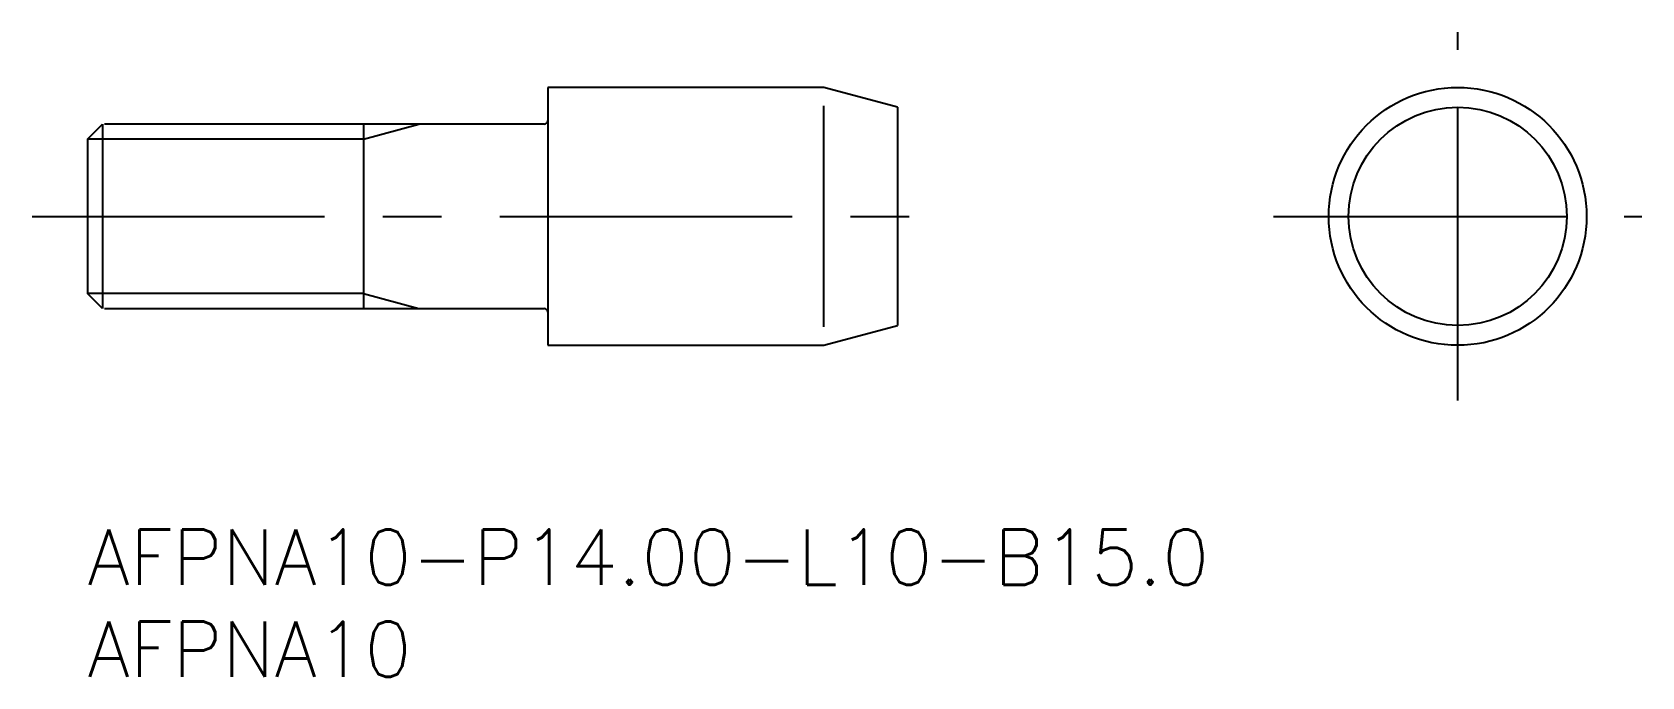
# Model space of a CAD drawing. Extents: x -3 to 84.4, y -8 to 27.
import ezdxf

# ---------------------------------------------------------------- set-up
doc = ezdxf.new("R2010")
doc.units = 0
doc.header["$LTSCALE"] = 0.5
doc.linetypes.add('CENTER', pattern=[50.8, 31.75, -6.35, 6.35, -6.35])
for name, color, linetype in [('MSM_CENTER', 1, 'CENTER'), ('MSM_CONTINUOUS', 7, 'CONTINUOUS'), ('MSM_NARROW', 5, 'CONTINUOUS'), ('MSM_PART_NUMBER', 7, 'CONTINUOUS')]:
    doc.layers.add(name, color=color, linetype=linetype)
doc.styles.get("Standard").update_dxf_attribs({"font": 'txt.shx', "height": 1, "bigfont": 'bigfont.shx'})

# ---------------------------------------------------------------- blocks, each defined once
blk = doc.blocks.new('*U11')
at = {"layer": 'MSM_PART_NUMBER'}
blk.add_text('AFPNA10-P14.00-L10-B15.0', height=3, dxfattribs=at).set_placement((0, -3))
blk = doc.blocks.new('*U12')
at = {"layer": 'MSM_PART_NUMBER'}
blk.add_text('AFPNA10', height=3, dxfattribs=at).set_placement((0, -8))

msp = doc.modelspace()

# ---------------------------------------------------------------- linework, layer by layer
at = {"layer": 'MSM_CENTER'}
for p, q in [((74.428, 7), (74.428, 27)), ((-3, 17), (47, 17)), ((64.428, 17), (84.428, 17))]:
    msp.add_line(p, q, dxfattribs=at)
at = {"layer": 'MSM_CONTINUOUS'}
for p, q in [((25, 24), (25, 10)), ((40, 24), (25, 24)), ((44, 22.928), (40, 24)), ((44, 22.928), (44, 11.072)), ((0, 21.188), (0.812, 22)), ((0.812, 22), (0.812, 12)), ((24.8, 22), (0.92, 22)), ((15, 22), (15, 12)), ((0, 21.188), (0, 12.812)), ((0.812, 12), (0, 12.812)), ((0.92, 12), (24.8, 12)), ((40, 10), (44, 11.072)), ((25, 10), (40, 10))]:
    msp.add_line(p, q, dxfattribs=at)
for radius in [7, 5.928]:
    msp.add_circle((74.428, 17), radius, dxfattribs=at)
for centre, start, end in [((24.8, 22.2), 270, 0), ((24.8, 11.8), 0, 90)]:
    msp.add_arc(centre, 0.2, start, end, dxfattribs=at)
at = {"layer": 'MSM_NARROW'}
for p, q in [((39.974, 23), (39.974, 11)), ((15, 21.188), (18, 22)), ((15, 21.188), (0, 21.188)), ((15, 12.812), (0, 12.812)), ((15, 12.812), (18, 12))]:
    msp.add_line(p, q, dxfattribs=at)

# ---------------------------------------------------------------- block references
at = {"layer": 'MSM_CONTINUOUS'}
for name in ['*U11', '*U12']:
    msp.add_blockref(name, (0, 0), dxfattribs=at)

doc.saveas('drawing.dxf')
